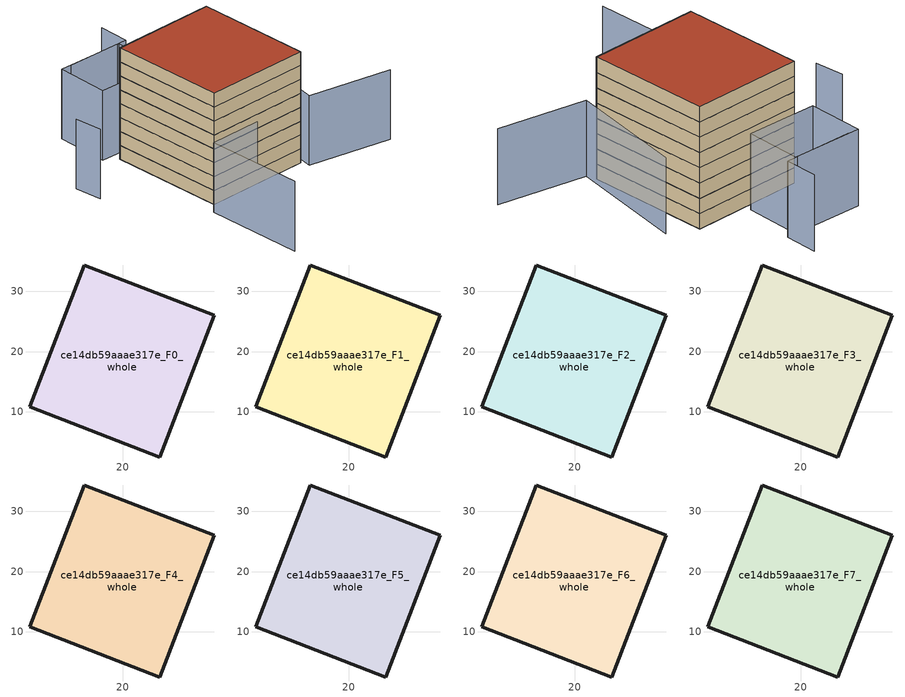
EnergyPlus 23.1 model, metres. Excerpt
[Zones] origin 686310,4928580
ce14db59aaae317e_F0_whole
 floor ground (EU_floor_Construction): 26.09,2.55 35.13,26.01 13.6,34.32 4.56,10.85 z0
 wall outside (EU_wall_Construction): 4.56,10.85 13.6,34.32 35.13,26.01 26.09,2.55 4.56,10.85 z0:3
ce14db59aaae317e_F1_whole
 floor to ce14db59aaae317e_F0_whole (EU_floor_Construction): 26.09,2.55 35.13,26.01 13.6,34.32 4.56,10.85 z3
 wall outside (EU_wall_Construction): 4.56,10.85 13.6,34.32 35.13,26.01 26.09,2.55 4.56,10.85 z3:6
ce14db59aaae317e_F2_whole
 floor to ce14db59aaae317e_F1_whole (EU_floor_Construction): 26.09,2.55 35.13,26.01 13.6,34.32 4.56,10.85 z6
 wall outside (EU_wall_Construction): 4.56,10.85 13.6,34.32 35.13,26.01 26.09,2.55 4.56,10.85 z6:9
ce14db59aaae317e_F3_whole
 floor to ce14db59aaae317e_F2_whole (EU_floor_Construction): 26.09,2.55 35.13,26.01 13.6,34.32 4.56,10.85 z9
 wall outside (EU_wall_Construction): 4.56,10.85 13.6,34.32 35.13,26.01 26.09,2.55 4.56,10.85 z9:12
ce14db59aaae317e_F4_whole
 floor to ce14db59aaae317e_F3_whole (EU_floor_Construction): 26.09,2.55 35.13,26.01 13.6,34.32 4.56,10.85 z12
 wall outside (EU_wall_Construction): 4.56,10.85 13.6,34.32 35.13,26.01 26.09,2.55 4.56,10.85 z12:15
ce14db59aaae317e_F5_whole
 floor to ce14db59aaae317e_F4_whole (EU_floor_Construction): 26.09,2.55 35.13,26.01 13.6,34.32 4.56,10.85 z15
 wall outside (EU_wall_Construction): 4.56,10.85 13.6,34.32 35.13,26.01 26.09,2.55 4.56,10.85 z15:18
ce14db59aaae317e_F6_whole
 floor to ce14db59aaae317e_F5_whole (EU_floor_Construction): 26.09,2.55 35.13,26.01 13.6,34.32 4.56,10.85 z18
 wall outside (EU_wall_Construction): 4.56,10.85 13.6,34.32 35.13,26.01 26.09,2.55 4.56,10.85 z18:21
ce14db59aaae317e_F7_whole
 floor to ce14db59aaae317e_F6_whole (EU_floor_Construction): 26.09,2.55 35.13,26.01 13.6,34.32 4.56,10.85 z21
 wall outside (EU_wall_Construction): 4.56,10.85 13.6,34.32 35.13,26.01 26.09,2.55 4.56,10.85 z21:24
 roof outside (EU_roof_Construction): 35.13,26.01 26.09,2.55 4.56,10.85 13.6,34.32 z24
shading: -5.82,-10.36 1.85,9.71 / 1.85,9.71 12.71,5.55 / 41.36,-9.23 25.9,0.63 / 25.9,0.63 39.12,21.37 / -0.3,37.12 -2.1,31.46 / 34.27,47.26 31.71,41.09 / 31.71,41.09 18.47,46.57 / 16.42,47.6 29.91,41.83 / 29.91,41.83 25.4,31.29 / 25.4,31.29 11.91,37.06 / 11.91,37.06 16.42,47.6 z0:15
[Building]
EU S2 Campaign: North Axis=0; Terrain=City; Solar Distribution=FullExterior
[Site:Location]
Bologna: Latitude=44.5; Longitude=11.25; Time Zone=1; Elevation=37
[SizingPeriod:WeatherFileDays]
AnnualSizingPeriod: Begin Month=1; Begin Day of Month=1; End Month=12; End Day of Month=31; Day of Week for Start Day=Monday; Use Weather File Daylight Saving Period=No; Use Weather File Rain and Snow Indicators=No
[MATERIAL]
EU_InternalMass_Material: Roughness=MediumRough; Thickness=0.1; Conductivity=1; Density=1800; Specific Heat=900; Thermal Absorptance=0.9; Solar Absorptance=0.7; Visible Absorptance=0.7
[MATERIAL:NOMASS] Roughness=MediumRough; Thermal Absorptance=0.9; Solar Absorptance=0.7; Visible Absorptance=0.7
Name | Thermal Resistance
EU_wall_NoMass | 0.905828
EU_roof_NoMass | 0.37593
EU_floor_NoMass | 0.67114
[CONSTRUCTION]
EU_wall_Construction: EU_wall_NoMass
EU_roof_Construction: EU_roof_NoMass
EU_floor_Construction: EU_floor_NoMass
EU_InternalMass_Construction: EU_InternalMass_Material
[ZONE] Type=1; Multiplier=1; Ceiling Height=autocalculate; Volume=1740.7; Floor Area=autocalculate; Part of Total Floor Area=Yes
ce14db59aaae317e_F0_whole; ce14db59aaae317e_F1_whole; ce14db59aaae317e_F2_whole; ce14db59aaae317e_F3_whole; ce14db59aaae317e_F4_whole; ce14db59aaae317e_F5_whole; ce14db59aaae317e_F6_whole; ce14db59aaae317e_F7_whole
[INTERNALMASS] Construction=EU_InternalMass_Construction; Surface Area=580.233
Name | Zone or ZoneList
ce14db59aaae317e_F0_whole_EU_InternalMass | ce14db59aaae317e_F0_whole
ce14db59aaae317e_F1_whole_EU_InternalMass | ce14db59aaae317e_F1_whole
ce14db59aaae317e_F2_whole_EU_InternalMass | ce14db59aaae317e_F2_whole
ce14db59aaae317e_F3_whole_EU_InternalMass | ce14db59aaae317e_F3_whole
ce14db59aaae317e_F4_whole_EU_InternalMass | ce14db59aaae317e_F4_whole
ce14db59aaae317e_F5_whole_EU_InternalMass | ce14db59aaae317e_F5_whole
ce14db59aaae317e_F6_whole_EU_InternalMass | ce14db59aaae317e_F6_whole
ce14db59aaae317e_F7_whole_EU_InternalMass | ce14db59aaae317e_F7_whole
[OTHEREQUIPMENT] Fuel Type=Electricity; Design Level Calculation Method=Watts/Area; Power per Zone Floor Area=1; Fraction Latent=0; Fraction Radiant=0; Fraction Lost=0; Carbon Dioxide Generation Rate=0; EndUse Subcategory=EU_Step8_InternalGains
Name | Zone or ZoneList or Space or SpaceList | Schedule
EU_Step8_InternalGain_ce14db59aaae317e_F0_whole_f000 | ce14db59aaae317e_F0_whole | EU_Step8_GainSchedule_ce14db59aaae317e_F0_whole_f000
EU_Step8_InternalGain_ce14db59aaae317e_F1_whole_f000 | ce14db59aaae317e_F1_whole | EU_Step8_GainSchedule_ce14db59aaae317e_F1_whole_f000
EU_Step8_InternalGain_ce14db59aaae317e_F2_whole_f000 | ce14db59aaae317e_F2_whole | EU_Step8_GainSchedule_ce14db59aaae317e_F2_whole_f000
EU_Step8_InternalGain_ce14db59aaae317e_F3_whole_f000 | ce14db59aaae317e_F3_whole | EU_Step8_GainSchedule_ce14db59aaae317e_F3_whole_f000
EU_Step8_InternalGain_ce14db59aaae317e_F4_whole_f000 | ce14db59aaae317e_F4_whole | EU_Step8_GainSchedule_ce14db59aaae317e_F4_whole_f000
EU_Step8_InternalGain_ce14db59aaae317e_F5_whole_f000 | ce14db59aaae317e_F5_whole | EU_Step8_GainSchedule_ce14db59aaae317e_F5_whole_f000
EU_Step8_InternalGain_ce14db59aaae317e_F6_whole_f000 | ce14db59aaae317e_F6_whole | EU_Step8_GainSchedule_ce14db59aaae317e_F6_whole_f000
EU_Step8_InternalGain_ce14db59aaae317e_F7_whole_f000 | ce14db59aaae317e_F7_whole | EU_Step8_GainSchedule_ce14db59aaae317e_F7_whole_f000
[ZONEVENTILATION:DESIGNFLOWRATE] Schedule=EU_AlwaysOn; Design Flow Rate Calculation Method=AirChanges/Hour; Air Changes per Hour=0.73129; Ventilation Type=Natural; Fan Pressure Rise=0; Fan Total Efficiency=1; Constant Term Coefficient=1; Temperature Term Coefficient=0; Velocity Term Coefficient=0; Velocity Squared Term Coefficient=0; Minimum Indoor Temperature=-100; Maximum Indoor Temperature=100; Delta Temperature=-100; Minimum Outdoor Temperature=-100; Maximum Outdoor Temperature=100; Maximum Wind Speed=40
Name | Zone or ZoneList or Space or SpaceList
EU_ConstantAir_ce14db59aaae317e_F0_whole | ce14db59aaae317e_F0_whole
EU_ConstantAir_ce14db59aaae317e_F1_whole | ce14db59aaae317e_F1_whole
EU_ConstantAir_ce14db59aaae317e_F2_whole | ce14db59aaae317e_F2_whole
EU_ConstantAir_ce14db59aaae317e_F3_whole | ce14db59aaae317e_F3_whole
EU_ConstantAir_ce14db59aaae317e_F4_whole | ce14db59aaae317e_F4_whole
EU_ConstantAir_ce14db59aaae317e_F5_whole | ce14db59aaae317e_F5_whole
EU_ConstantAir_ce14db59aaae317e_F6_whole | ce14db59aaae317e_F6_whole
EU_ConstantAir_ce14db59aaae317e_F7_whole | ce14db59aaae317e_F7_whole
[HVACTEMPLATE:THERMOSTAT] Constant Heating Setpoint=20; Constant Cooling Setpoint=50
EU_HeatOnly_ce14db59aaae317e_F0_whole; EU_HeatOnly_ce14db59aaae317e_F1_whole; EU_HeatOnly_ce14db59aaae317e_F2_whole; EU_HeatOnly_ce14db59aaae317e_F3_whole; EU_HeatOnly_ce14db59aaae317e_F4_whole; EU_HeatOnly_ce14db59aaae317e_F5_whole; EU_HeatOnly_ce14db59aaae317e_F6_whole; EU_HeatOnly_ce14db59aaae317e_F7_whole
[HVACTEMPLATE:ZONE:IDEALLOADSAIRSYSTEM] System Availability Schedule=EU_AlwaysOn; Maximum Heating Supply Air Temperature=50; Minimum Cooling Supply Air Temperature=13; Maximum Heating Supply Air Humidity Ratio=0.0156; Minimum Cooling Supply Air Humidity Ratio=0.0077; Heating Limit=NoLimit; Cooling Limit=NoLimit; Heating Availability Schedule=EU_AlwaysOn; Cooling Availability Schedule=EU_CoolingOff; Dehumidification Control Type=ConstantSensibleHeatRatio; Cooling Sensible Heat Ratio=0.7; Dehumidification Setpoint=60; Humidification Control Type=None; Humidification Setpoint=30; Outdoor Air Method=None; Outdoor Air Flow Rate per Person=0.00944; Outdoor Air Flow Rate per Zone Floor Area=0; Outdoor Air Flow Rate per Zone=0; Demand Controlled Ventilation Type=None; Outdoor Air Economizer Type=NoEconomizer; Heat Recovery Type=None; Sensible Heat Recovery Effectiveness=0.7; Latent Heat Recovery Effectiveness=0.65
Name | Template Thermostat
ce14db59aaae317e_F0_whole | EU_HeatOnly_ce14db59aaae317e_F0_whole
ce14db59aaae317e_F1_whole | EU_HeatOnly_ce14db59aaae317e_F1_whole
ce14db59aaae317e_F2_whole | EU_HeatOnly_ce14db59aaae317e_F2_whole
ce14db59aaae317e_F3_whole | EU_HeatOnly_ce14db59aaae317e_F3_whole
ce14db59aaae317e_F4_whole | EU_HeatOnly_ce14db59aaae317e_F4_whole
ce14db59aaae317e_F5_whole | EU_HeatOnly_ce14db59aaae317e_F5_whole
ce14db59aaae317e_F6_whole | EU_HeatOnly_ce14db59aaae317e_F6_whole
ce14db59aaae317e_F7_whole | EU_HeatOnly_ce14db59aaae317e_F7_whole
[SIZING:ZONE] Zone Cooling Design Supply Air Temperature Input Method=SupplyAirTemperature; Zone Cooling Design Supply Air Temperature=13; Zone Heating Design Supply Air Temperature Input Method=SupplyAirTemperature; Zone Heating Design Supply Air Temperature=50; Zone Cooling Design Supply Air Humidity Ratio=0.008; Zone Heating Design Supply Air Humidity Ratio=0.008; Cooling Design Air Flow Method=DesignDay; Cooling Design Air Flow Rate=0; Cooling Minimum Air Flow per Zone Floor Area=0.000762; Cooling Minimum Air Flow=0; Cooling Minimum Air Flow Fraction=0.2; Heating Design Air Flow Method=DesignDay; Heating Design Air Flow Rate=0; Heating Maximum Air Flow per Zone Floor Area=0.002032; Heating Maximum Air Flow=0.141576; Heating Maximum Air Flow Fraction=0.3; Account for Dedicated Outdoor Air System=No; Dedicated Outdoor Air System Control Strategy=NeutralSupplyAir; Dedicated Outdoor Air Low Setpoint Temperature for Design=autosize; Dedicated Outdoor Air High Setpoint Temperature for Design=autosize; Zone Load Sizing Method=Sensible Load Only No Latent Load; Zone Latent Cooling Design Supply Air Humidity Ratio Input Method=HumidityRatioDifference; Zone Cooling Design Supply Air Humidity Ratio Difference=0.005; Zone Latent Heating Design Supply Air Humidity Ratio Input Method=HumidityRatioDifference; Zone Humidification Design Supply Air Humidity Ratio Difference=0.005
ce14db59aaae317e_F0_whole; ce14db59aaae317e_F1_whole; ce14db59aaae317e_F2_whole; ce14db59aaae317e_F3_whole; ce14db59aaae317e_F4_whole; ce14db59aaae317e_F5_whole; ce14db59aaae317e_F6_whole; ce14db59aaae317e_F7_whole
[SCHEDULE:CONSTANT]
Name | Hourly Value
EU_AlwaysOn | 1
EU_CoolingOff | 0
[SCHEDULE:FILE] Column Number=1; Rows to Skip at Top=0; Number of Hours of Data=8760; Column Separator=Comma; Interpolate to Timestep=No; Minutes per Item=60; Adjust Schedule for Daylight Savings=Yes
Name | File
EU_Step8_GainSchedule_ce14db59aaae317e_F0_whole_f000 | ../../schedules/ce14db59aaae317e/ce14db59aaae317e_F0_whole_f000_gain.csv
EU_Step8_GainSchedule_ce14db59aaae317e_F1_whole_f000 | ../../schedules/ce14db59aaae317e/ce14db59aaae317e_F1_whole_f000_gain.csv
EU_Step8_GainSchedule_ce14db59aaae317e_F2_whole_f000 | ../../schedules/ce14db59aaae317e/ce14db59aaae317e_F2_whole_f000_gain.csv
EU_Step8_GainSchedule_ce14db59aaae317e_F3_whole_f000 | ../../schedules/ce14db59aaae317e/ce14db59aaae317e_F3_whole_f000_gain.csv
EU_Step8_GainSchedule_ce14db59aaae317e_F4_whole_f000 | ../../schedules/ce14db59aaae317e/ce14db59aaae317e_F4_whole_f000_gain.csv
EU_Step8_GainSchedule_ce14db59aaae317e_F5_whole_f000 | ../../schedules/ce14db59aaae317e/ce14db59aaae317e_F5_whole_f000_gain.csv
EU_Step8_GainSchedule_ce14db59aaae317e_F6_whole_f000 | ../../schedules/ce14db59aaae317e/ce14db59aaae317e_F6_whole_f000_gain.csv
EU_Step8_GainSchedule_ce14db59aaae317e_F7_whole_f000 | ../../schedules/ce14db59aaae317e/ce14db59aaae317e_F7_whole_f000_gain.csv
